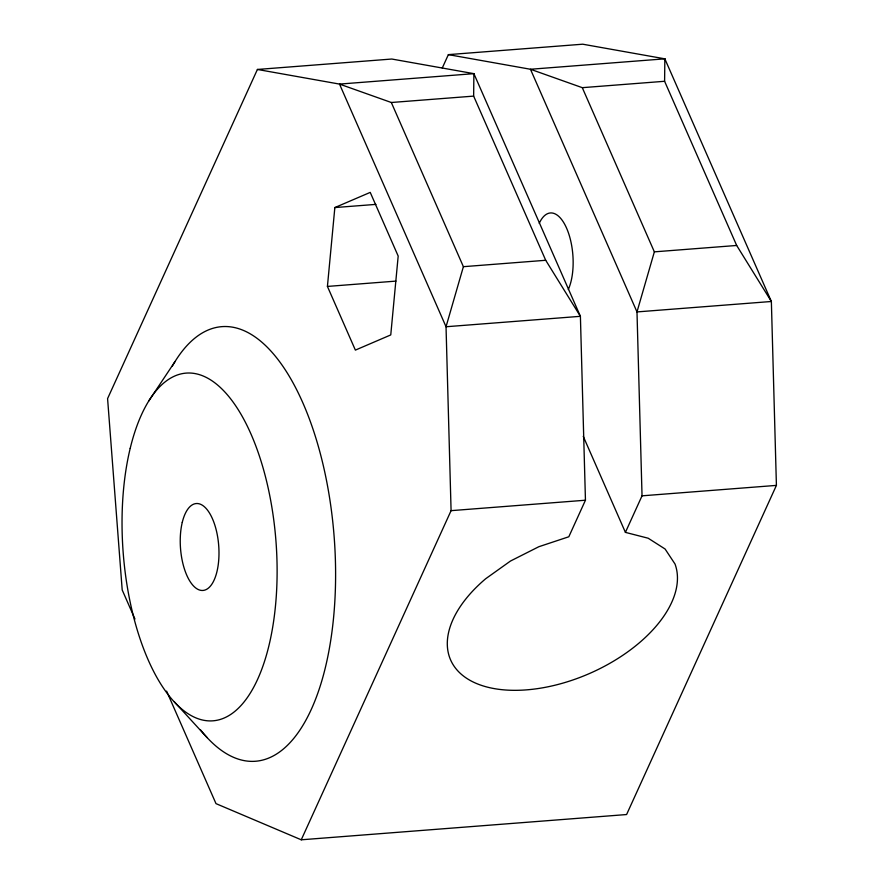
<?xml version="1.0" encoding="UTF-8"?>
<svg xmlns="http://www.w3.org/2000/svg" width="884" height="884" viewBox="0 0 884 884"><rect width="100%" height="100%" fill="white"/><g stroke="black" fill="none" stroke-linecap="round" stroke-linejoin="round"><path stroke-width="1.33" d="M583.23 436.298L625.408 532.378L648.182 538.223L665.099 549.019L675.022 564.025A122.047 68.245 -23.7 0 1 526.422 689.874A122.047 68.245 -23.7 0 1 485.692 578.733L510.51 561.02L538.864 546.71L568.821 536.765L585.451 500.222L580.401 316.317L545.715 260.283L473.647 96.113L473.89 73.659L391.789 59.029L257.41 69.46L107.583 398.607L122.202 589.982L134.965 619.054M166.601 691.111L215.994 803.633L301.256 839.8L626.59 814.54L776.417 485.393L771.367 301.488L736.681 245.465L664.602 81.284L664.845 58.83L582.744 44.2L448.365 54.631L442.265 68.035M327.423 286.427L334.848 207.563L370.23 192.392L398.187 256.073L390.761 334.925L355.379 350.108L327.423 286.427L395.921 281.112M257.41 69.46L339.511 84.09L391.325 102.5L463.393 266.681L446.033 326.748L451.083 510.654L301.256 839.8M448.365 54.631L530.466 69.261L582.291 87.671L654.359 251.852L636.988 311.919L642.038 495.825L625.408 532.378M148.722 401.049L175.043 361.523M391.325 102.5L473.647 96.113M582.291 87.671L664.602 81.284M334.848 207.563L375.943 204.381M463.393 266.681L545.715 260.283M654.359 251.852L736.681 245.465M451.083 510.654L585.451 500.222M642.038 495.825L776.417 485.393M174.402 701.907L207.132 737.61M539.24 223.332A43.592 19.15 85.6 0 1 566.611 228.216A43.592 19.15 85.6 0 1 568.29 289.51M172.358 366.064A217.95 95.748 85.6 0 1 299.654 395.833A217.95 95.748 85.6 0 1 321.654 681.365A217.95 95.748 85.6 0 1 200.37 729.676M473.89 73.659L339.511 84.09L446.033 326.748L580.401 316.317L473.89 73.659M664.845 58.83L530.466 69.261L636.988 311.919L771.367 301.488L664.845 58.83M130.202 448.354A174.358 76.599 85.6 0 0 204.381 720.394A174.358 76.599 85.6 0 0 264.283 472.255A174.358 76.599 85.6 0 0 130.202 448.354M182.27 522.345A43.592 19.15 85.6 0 0 200.812 590.346A43.592 19.15 85.6 0 0 215.784 528.312A43.592 19.15 85.6 0 0 182.27 522.345"/></g></svg>
